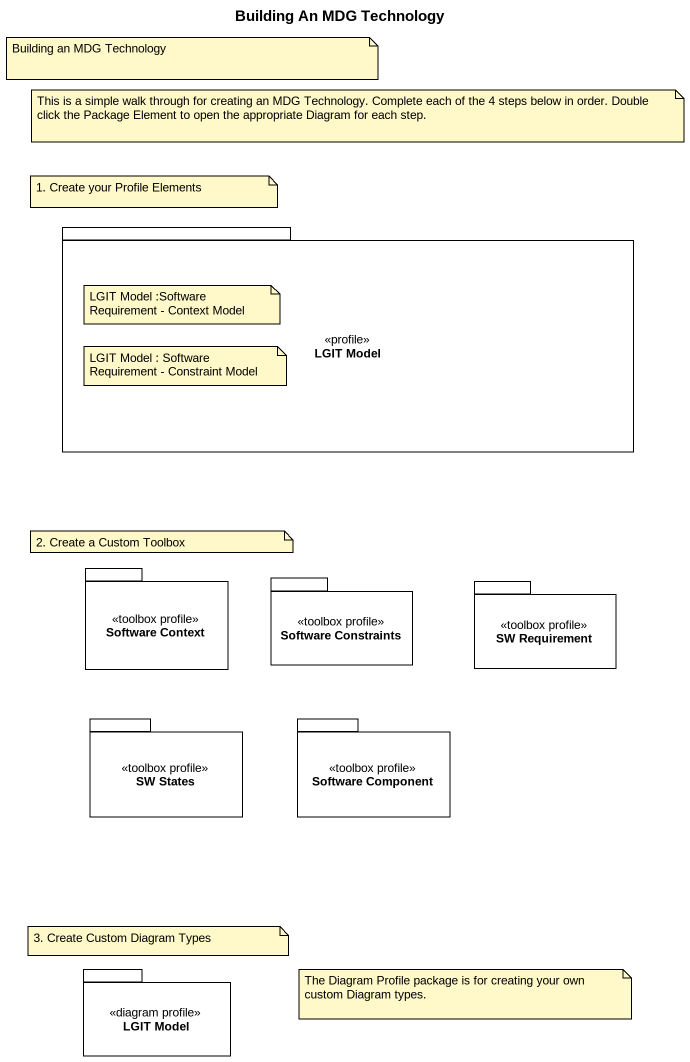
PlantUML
@startuml
title Building An MDG Technology
package "LGIT Model" as LGIT_Model <<profile>> {
}
package "Software Context" as Software_Context <<toolbox profile>> {
}
package "Software Constraints" as Software_Constraints <<toolbox profile>> {
}
package "SW Requirement" as SW_Requirement <<toolbox profile>> {
}
package "SW States" as SW_States <<toolbox profile>> {
}
package "Software Component" as Software_Component <<toolbox profile>> {
}
package "LGIT Model" as LGIT_Model_2 <<diagram profile>> {
}
note as N1
  Building an MDG Technology
end note
note as N2
  This is a simple walk through for creating an MDG Technology. Complete each of the 4 steps below in order. Double click the Package Element to open the appropriate Diagram for each step.
end note
note as N3
  1. Create your Profile Elements
end note
note as N4
  LGIT Model :Software Requirement - Context Model
end note
note as N5
  LGIT Model : Software Requirement - Constraint Model
end note
note as N6
  2. Create a Custom Toolbox
end note
note as N7
  3. Create Custom Diagram Types
end note
note as N8
  The Diagram Profile package is for creating your own custom Diagram types.
end note
@enduml
